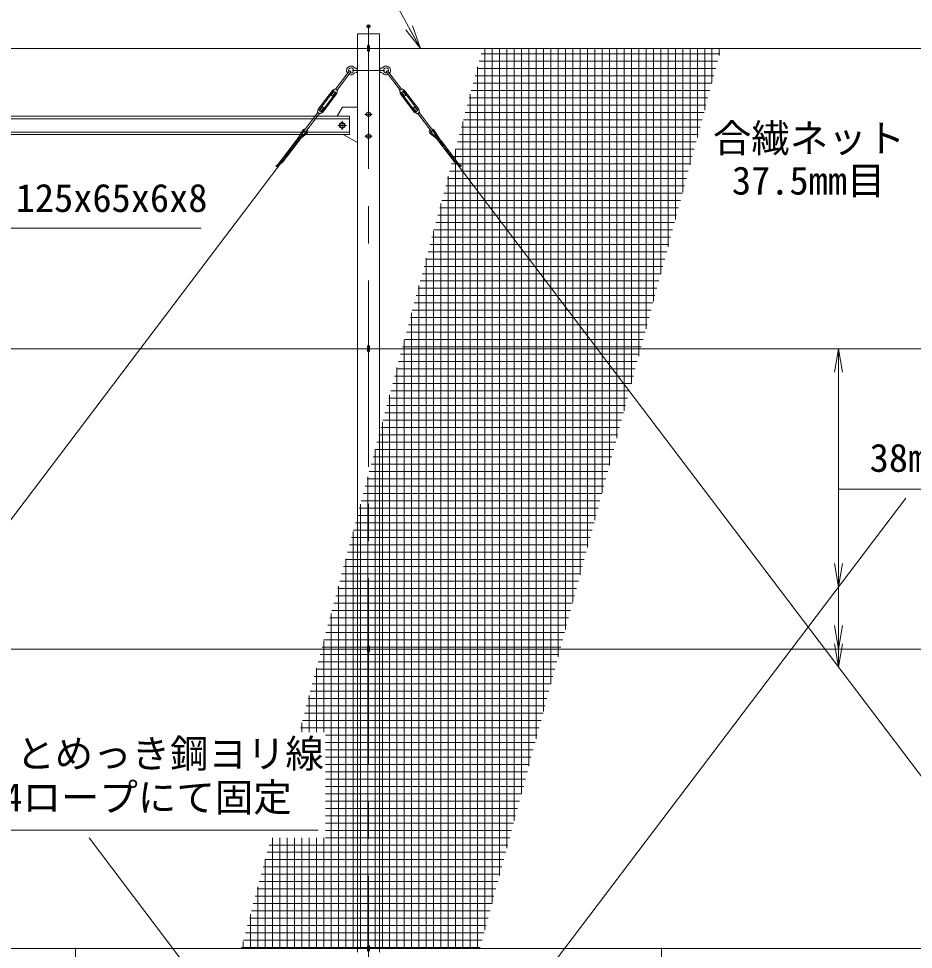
# Model space of a CAD drawing. Units: millimetres at full size; details may follow other scales. Extents: x -16800 to 16800, y -11880 to 11880.
# Drawn here: x -10058 to -3951, y 108 to 6461 of the extents above; entities that cross this region are included whole.
import ezdxf
from ezdxf.enums import TextEntityAlignment as Align

# ---------------------------------------------------------------- set-up
doc = ezdxf.new("R2010")
doc.units = ezdxf.units.MM
doc.header["$LTSCALE"] = 40
doc.header["$PDMODE"] = 32
doc.header["$PDSIZE"] = 20
doc.linetypes.add('USER1', pattern=[50.8, 31.75, -6.35, 6.35, -6.35])
for name, color, linetype, lineweight in [('0-0_D-STR1', 1, 'Continuous', 18), ('0-1_D-BMK', 2, 'USER1', 13), ('0-2_D-STR3', 3, 'Continuous', 13), ('0-7_0', 7, 'Continuous', 18), ('0-9_D-STR-TXT', 7, 'Continuous', 13), ('0-A_D-STR2', 7, 'Continuous', 13)]:
    doc.layers.add(name, color=color, linetype=linetype, lineweight=lineweight)
doc.layers.add('0-8_Defpoints', color=253, linetype='Continuous')
doc.styles.add('ＭＳ ゴシック', font='')
doc.styles.get('ＭＳ ゴシック').set_extended_font_data('MS Gothic')

# ---------------------------------------------------------------- blocks, each defined once
blk = doc.blocks.new('_Open')
at = {"layer": '0-7_0'}
blk.add_line((-40, 6.67), (0, 0), dxfattribs=at)
blk.add_lwpolyline([(-40, -6.67), (0, 0), (-40, 0)], dxfattribs=at)

msp = doc.modelspace()

# ---------------------------------------------------------------- linework, layer by layer
at = {"layer": '0-0_D-STR1'}
for p, q in [((-7595.08, 87.52), (-7595.08, 6357.52)), ((-7800.08, 5795.02), (-13540.08, 5795.02)), ((-7800.08, 5795.02), (-7800.08, 5670.02)), ((-7800.08, 5778.02), (-13540.08, 5778.02)), ((-13540.08, 5687.02), (-7800.08, 5687.02))]:
    msp.add_line(p, q, dxfattribs=at)
for points in [[(-7595.08, 6357.52), (-7745.08, 6357.52), (-7745.08, 87.52)], [(-13540.08, 5795.02), (-13540.08, 5670.02), (-7800.08, 5670.02)]]:
    msp.add_lwpolyline(points, dxfattribs=at)
at = {"layer": '0-1_D-BMK'}
for p, q in [((-7670.08, -2693.48), (-7670.08, 6408.52)), ((-7780.08, 6107.52), (-7560.08, 6107.52)), ((-7695.08, 5807.52), (-7645.08, 5807.52)), ((-7820.08, 5732.52), (-7880.08, 5732.52)), ((-7850.08, 5762.52), (-7850.08, 5702.52)), ((-7695.08, 5657.52), (-7645.08, 5657.52)), ((-9670.08, 117.52), (-9670.08, -7.89)), ((-5670.08, 117.52), (-5670.08, -1982.48))]:
    msp.add_line(p, q, dxfattribs=at)
at = {"layer": '0-2_D-STR3'}
for p, q in [((-12888.4, 6257.52), (-870.08, 6257.52)), ((-7676.08, 6274.52), (-7676.08, 6240.52)), ((-7664.08, 6274.52), (-7664.08, 6240.52)), ((-7801.59, 6101.98), (-7894.57, 5979.22)), ((-7774.3, 6115.52), (-7774.3, 6099.52)), ((-7747.86, 6122.52), (-7755.41, 6122.03)), ((-7747.86, 6122.52), (-7747.86, 6092.52)), ((-7747.86, 6115.52), (-7745.08, 6115.52)), ((-7747.86, 6099.52), (-7745.08, 6099.52)), ((-7595.08, 6115.52), (-7592.3, 6115.52)), ((-7595.08, 6099.52), (-7592.3, 6099.52)), ((-7592.3, 6122.52), (-7592.3, 6092.52)), ((-7592.3, 6122.52), (-7584.75, 6122.03)), ((-7565.86, 6115.52), (-7565.86, 6099.52)), ((-7538.57, 6101.98), (-7445.55, 5979.25)), ((-7792.03, 6094.73), (-7885, 5971.97)), ((-7747.86, 6092.52), (-7755.41, 6093.01)), ((-7592.3, 6092.52), (-7584.75, 6093.01)), ((-7548.14, 6094.73), (-7455.11, 5972)), ((-7897.76, 5981.63), (-7903.8, 5976.42)), ((-7881.81, 5969.56), (-7897.76, 5981.63)), ((-7458.3, 5969.59), (-7442.36, 5981.67)), ((-7442.36, 5981.67), (-7436.32, 5976.46)), ((-7915.61, 5971.32), (-8013.42, 5842.18)), ((-7908.83, 5966.18), (-8006.64, 5837.04)), ((-7893.68, 5954.71), (-7991.5, 5825.57)), ((-7886.91, 5949.58), (-7984.72, 5820.44)), ((-7904.83, 5965.66), (-7924.76, 5939.36)), ((-7894.07, 5957.51), (-7906.03, 5966.57)), ((-7881.81, 5969.56), (-7885.19, 5962.33)), ((-7458.3, 5969.59), (-7454.92, 5962.36)), ((-7453.2, 5949.61), (-7355.34, 5820.51)), ((-7446.43, 5954.75), (-7348.57, 5825.64)), ((-7446.04, 5957.55), (-7434.09, 5966.61)), ((-7435.28, 5965.71), (-7415.35, 5939.41)), ((-7431.28, 5966.23), (-7333.43, 5837.12)), ((-7424.51, 5971.36), (-7326.65, 5842.25)), ((-7985.13, 5859.64), (-8005.06, 5833.34)), ((-7975.57, 5852.4), (-7995.49, 5826.09)), ((-7975.57, 5852.4), (-7985.13, 5859.64)), ((-7847.58, 5857.52), (-7883.3, 5795.02)), ((-7847.58, 5857.52), (-7745.08, 5857.52)), ((-7364.51, 5852.46), (-7354.94, 5859.71)), ((-7364.51, 5852.46), (-7344.57, 5826.16)), ((-7354.94, 5859.71), (-7335.01, 5833.41)), ((-8015.32, 5819.78), (-8108.3, 5697.02)), ((-8005.76, 5812.54), (-8098.74, 5689.78)), ((-7994.3, 5825.19), (-8006.25, 5834.24)), ((-8002.57, 5810.12), (-7996.53, 5815.33)), ((-7345.77, 5825.26), (-7333.81, 5834.32)), ((-7337.49, 5810.2), (-7343.54, 5815.41)), ((-7334.3, 5812.62), (-7241.28, 5689.89)), ((-7324.74, 5819.86), (-7231.72, 5697.13)), ((-8089.28, 5678.22), (-8183.58, 5602.04)), ((-8094.85, 5684), (-8163.51, 5628.53)), ((-8116.43, 5701.82), (-8158.28, 5632.76)), ((-8109.91, 5697.15), (-8139.95, 5647.56)), ((-7843.38, 5670.02), (-7745.08, 5614.57)), ((-7250.73, 5678.32), (-7156.41, 5602.18)), ((-7245.16, 5684.11), (-7176.49, 5628.67)), ((-7230.11, 5697.26), (-7200.05, 5647.69)), ((-7223.59, 5701.94), (-7181.72, 5632.89)), ((-8286.77, 5467.25), (-8168.57, 5623.31)), ((-8253.61, 5484.6), (-8134.84, 5641.41)), ((-8157.76, 5612.61), (-8203.65, 5575.54)), ((-7086.34, 5484.76), (-7205.16, 5641.53)), ((-7182.23, 5612.74), (-7136.33, 5575.69)), ((-7053.17, 5467.42), (-7171.42, 5623.44)), ((-8217.97, 5533.12), (-8263.85, 5496.05)), ((-8197.9, 5559.62), (-8243.78, 5522.54)), ((-8177.83, 5586.11), (-8223.72, 5549.04)), ((-7162.15, 5586.25), (-7116.25, 5549.2)), ((-7142.07, 5559.76), (-7096.17, 5522.7)), ((-7122, 5533.27), (-7076.1, 5496.21)), ((-13378.37, -1271.04), (-8276.01, 5465.66)), ((-8238.04, 5506.62), (-8303.61, 5453.65)), ((-8258.11, 5480.12), (-8293.91, 5451.19)), ((-7101.92, 5506.78), (-7036.33, 5453.83)), ((-7081.84, 5480.29), (-7046.02, 5451.37)), ((-7063.93, 5465.83), (-2904.68, -21.65)), ((-12888.4, 4207.52), (-870.08, 4207.52)), ((-7676.08, 4224.52), (-7676.08, 4190.52)), ((-7664.08, 4224.52), (-7664.08, 4190.52)), ((-7382.51, -1271.1), (-4003.4, 3187.11)), ((-7676.08, 2174.52), (-7676.08, 2140.52)), ((-7664.08, 2174.52), (-7664.08, 2140.52)), ((-12888.4, 2157.52), (-870.08, 2157.52)), ((-9577.86, 868.24), (-7957.58, -1271.04)), ((-7676.08, 129.52), (-7676.08, 95.52)), ((-7664.08, 129.52), (-7664.08, 95.52)), ((-12888.4, 112.52), (-870.08, 112.52))]:
    msp.add_line(p, q, dxfattribs=at)
for points in [[(-7895.27, 5958.42), (-7915.19, 5932.11), (-7924.76, 5939.36)], [(-7444.84, 5958.46), (-7424.91, 5932.16), (-7415.35, 5939.41)], [(-8002.57, 5810.12), (-8018.51, 5822.2), (-8015.13, 5829.43)], [(-7337.49, 5810.2), (-7321.55, 5822.28), (-7324.93, 5829.51)]]:
    msp.add_lwpolyline(points, dxfattribs=at)
for points in [[(-7685.06, 5816.17), (-7670.08, 5824.82), (-7655.1, 5816.17), (-7655.1, 5798.87), (-7670.08, 5790.22), (-7685.06, 5798.87)], [(-7832.07, 5722.12), (-7850.08, 5711.72), (-7868.1, 5722.12), (-7868.1, 5742.92), (-7850.08, 5753.32), (-7832.07, 5742.92)], [(-7685.06, 5666.17), (-7670.08, 5674.82), (-7655.1, 5666.17), (-7655.1, 5648.87), (-7670.08, 5640.22), (-7685.06, 5648.87)]]:
    msp.add_lwpolyline(points, close=True, dxfattribs=at)
for centre, radius in [((-7670.08, 5807.52), 13.11), ((-7850.08, 5732.52), 16.09), ((-7670.08, 5657.52), 13.11)]:
    msp.add_circle(centre, radius, dxfattribs=at)
for centre, radius, start, end in [((-7670.08, 6274.52), 6, 0, 180), ((-7670.08, 6240.52), 6, 180, 0), ((-7789.86, 6107.52), 30, 40.33299, 221.32286), ((-7789.86, 6107.52), 17.5, 27.20289, 212.80878), ((-7796.81, 6098.35), 6, 322.85982, 142.85982), ((-7789.86, 6107.52), 17.5, 252.91086, 332.79711), ((-7756.32, 6136), 14, 220.33299, 273.7314), ((-7583.84, 6136), 14, 266.2686, 319.66701), ((-7550.3, 6107.52), 30, 318.69734, 139.66701), ((-7550.3, 6107.52), 17.5, 327.21143, 152.79711), ((-7550.3, 6107.52), 17.5, 207.20289, 287.10934), ((-7543.35, 6098.36), 6, 37.16038, 217.16038), ((-7789.86, 6107.52), 30, 244.39678, 319.66701), ((-7756.32, 6079.04), 14, 86.2686, 139.66701), ((-7583.84, 6079.04), 14, 40.33299, 93.7314), ((-7550.3, 6107.52), 30, 220.33299, 295.62342), ((-7907.24, 5964.98), 10.5, 86.74093, 142.85982), ((-7906.41, 5979.45), 4, 266.74093, 310.76057), ((-7433.71, 5979.49), 4, 229.25964, 273.27927), ((-7432.88, 5965.02), 10.5, 37.16038, 93.27927), ((-7907.24, 5964.98), 2, 52.85982, 142.85982), ((-7895.28, 5955.92), 2, 322.85982, 52.85982), ((-7895.28, 5955.92), 10.5, 322.85982, 18.9787), ((-7881.57, 5960.64), 4, 154.95907, 198.9787), ((-7444.83, 5955.96), 10.5, 161.0415, 217.16038), ((-7458.55, 5960.67), 4, 341.0415, 25.06113), ((-7444.83, 5955.96), 2, 127.16038, 217.16038), ((-7432.88, 5965.02), 2, 37.16038, 127.16038), ((-8005.05, 5835.84), 10.5, 142.85982, 198.9787), ((-8018.76, 5831.12), 4, 334.95907, 18.9787), ((-8005.05, 5835.84), 2, 142.85982, 232.85982), ((-7993.91, 5812.3), 4, 86.74093, 130.76057), ((-7993.09, 5826.78), 2, 232.85982, 322.85982), ((-7993.09, 5826.78), 10.5, 266.74093, 322.85982), ((-7346.98, 5826.85), 10.5, 217.16038, 273.27927), ((-7346.98, 5826.85), 2, 217.16038, 307.16038), ((-7346.15, 5812.37), 4, 49.25964, 93.27927), ((-7335.02, 5835.91), 2, 307.16038, 37.16038), ((-7335.02, 5835.91), 10.5, 341.0415, 37.16038), ((-7321.31, 5831.2), 4, 161.0415, 205.06113), ((-8102.59, 5690.34), 18, 81.37038, 140.03485), ((-8102.59, 5690.34), 10, 112.08416, 137.03438), ((-8103.52, 5693.4), 6, 142.85982, 322.85982), ((-8102.59, 5690.34), 10, 320.6701, 32.93223), ((-8102.59, 5690.34), 18, 317.6841, 41.22662), ((-7237.43, 5690.45), 18, 138.79358, 222.3361), ((-7237.43, 5690.45), 10, 147.08797, 219.35011), ((-7236.5, 5693.51), 6, 217.16038, 37.16038), ((-7237.43, 5690.45), 18, 39.98535, 98.64982), ((-7237.43, 5690.45), 10, 42.98582, 67.93604), ((-8164.72, 5578.7), 30, 128.93346, 142.85982), ((-8196.68, 5609.45), 30, 308.93337, 322.85982), ((-8144.66, 5605.2), 30, 128.93346, 142.85982), ((-8176.61, 5635.95), 30, 308.93337, 322.85982), ((-7163.39, 5636.08), 30, 217.16038, 231.08683), ((-7195.33, 5605.32), 30, 37.16038, 51.08674), ((-7143.31, 5609.59), 30, 217.16038, 231.08683), ((-7175.25, 5578.83), 30, 37.16038, 51.08674), ((-8204.86, 5525.71), 30, 128.93346, 142.85982), ((-8236.82, 5556.45), 30, 308.93337, 322.85982), ((-8184.79, 5552.2), 30, 128.93346, 142.85982), ((-8216.75, 5582.95), 30, 308.93337, 322.85982), ((-7123.23, 5583.1), 30, 217.16038, 231.08683), ((-7155.18, 5552.34), 30, 37.16038, 51.08674), ((-7103.15, 5556.61), 30, 217.16038, 231.08683), ((-7135.1, 5525.85), 30, 37.16038, 51.08674), ((-8245, 5472.71), 30, 128.93346, 142.85982), ((-8276.96, 5503.46), 30, 308.93337, 322.85982), ((-8224.93, 5499.21), 30, 128.93346, 142.85982), ((-8256.89, 5529.96), 30, 308.93337, 322.85982), ((-7083.07, 5530.12), 30, 217.16038, 231.08683), ((-7115.02, 5499.36), 30, 37.16038, 51.08674), ((-7062.99, 5503.63), 30, 217.16038, 231.08683), ((-7094.94, 5472.87), 30, 37.16038, 51.08674), ((-8281.37, 5521.19), 71.11, 251.77394, 259.83809), ((-7058.59, 5521.36), 71.11, 280.18211, 288.24626), ((-7670.08, 4224.52), 6, 0, 180), ((-7670.08, 4190.52), 6, 180, 0), ((-7670.08, 2174.52), 6, 0, 180), ((-7670.08, 2140.52), 6, 180, 0), ((-7670.08, 129.52), 6, 0, 180)]:
    msp.add_arc(centre, radius, start, end, dxfattribs=at)
at = {"layer": '0-8_Defpoints'}
msp.add_point((-7670.08, 6408.52), dxfattribs=at)
at = {"layer": '0-9_D-STR-TXT'}
for p, q in [((-4462.45, 3513.2), (-4462.45, 2035.59)), ((-4462.45, 3513.2), (-4462.45, 2583.46)), ((-4462.45, 3248.01), (-4462.45, 2159.52))]:
    msp.add_line(p, q, dxfattribs=at)
for points in [[(-1704.27, 6728.16), (-7572.94, 6728.16), (-7316.67, 6259.28)], [(-8811.48, 5031.61), (-12371.52, 5031.61), (-12590.96, 5668.13)], [(-1791.75, 3248.01), (-4462.45, 3248.01), (-4462.45, 4205.52)], [(-8014.17, 921.52), (-11063.55, 921.52), (-11376.79, 114.39)]]:
    msp.add_lwpolyline(points, dxfattribs=at)
at = {"layer": '0-A_D-STR2'}
for p, q in [((-6875.84, 238.89), (-6875.84, 6257.52)), ((-6825.84, 425.5), (-6825.84, 6257.52)), ((-6775.84, 612.1), (-6775.84, 6257.52)), ((-6725.84, 798.7), (-6725.84, 6257.52)), ((-6675.84, 985.3), (-6675.84, 6257.52)), ((-6625.84, 1171.91), (-6625.84, 6257.52)), ((-6575.84, 1358.51), (-6575.84, 6257.52)), ((-6525.84, 1545.11), (-6525.84, 6257.52)), ((-6475.84, 1731.71), (-6475.84, 6257.52)), ((-6425.84, 1918.32), (-6425.84, 6257.52)), ((-6375.84, 2104.92), (-6375.84, 6257.52)), ((-6325.84, 2291.52), (-6325.84, 6257.52)), ((-6275.84, 2478.12), (-6275.84, 6257.52)), ((-6225.84, 2664.73), (-6225.84, 6257.52)), ((-6175.84, 2851.33), (-6175.84, 6257.52)), ((-6125.84, 3037.93), (-6125.84, 6257.52)), ((-6075.84, 3224.53), (-6075.84, 6257.52)), ((-6025.84, 3411.14), (-6025.84, 6257.52)), ((-5975.84, 3597.74), (-5975.84, 6257.52)), ((-5925.84, 3784.34), (-5925.84, 6257.52)), ((-5875.84, 3970.94), (-5875.84, 6257.52)), ((-5825.84, 4157.55), (-5825.84, 6257.52)), ((-5775.84, 4344.15), (-5775.84, 6257.52)), ((-5725.84, 4530.75), (-5725.84, 6257.52)), ((-5675.84, 4717.35), (-5675.84, 6257.52)), ((-5625.84, 4903.96), (-5625.84, 6257.52)), ((-5575.84, 5090.56), (-5575.84, 6257.52)), ((-5525.84, 5277.16), (-5525.84, 6257.52)), ((-5475.84, 5463.76), (-5475.84, 6257.52)), ((-5425.84, 5650.37), (-5425.84, 6257.52)), ((-5375.84, 5836.97), (-5375.84, 6257.52)), ((-5325.84, 6023.57), (-5325.84, 6257.52)), ((-5275.84, 6210.17), (-5275.84, 6257.52)), ((-6915.6, 6170), (-5286.61, 6170)), ((-6902.2, 6220), (-5273.21, 6220)), ((-6929, 6120), (-5300.01, 6120)), ((-6925.84, 112.52), (-6925.84, 6131.77)), ((-6942.4, 6070), (-5313.4, 6070)), ((-6955.79, 6020), (-5326.8, 6020)), ((-6982.59, 5920), (-5353.6, 5920)), ((-6975.84, 112.52), (-6975.84, 5945.16)), ((-6969.19, 5970), (-5340.2, 5970)), ((-6995.98, 5870), (-5366.99, 5870)), ((-7009.38, 5820), (-5380.39, 5820)), ((-7036.18, 5720), (-5407.19, 5720)), ((-7025.84, 112.52), (-7025.84, 5758.56)), ((-7022.78, 5770), (-5393.79, 5770)), ((-7049.57, 5670), (-5420.58, 5670)), ((-7062.97, 5620), (-5433.98, 5620)), ((-7076.37, 5570), (-5447.38, 5570)), ((-7075.84, 112.52), (-7075.84, 5571.96)), ((-7103.16, 5470), (-5474.17, 5470)), ((-7089.77, 5520), (-5460.78, 5520)), ((-7116.56, 5420), (-5487.57, 5420)), ((-7129.96, 5370), (-5500.97, 5370)), ((-7125.84, 112.52), (-7125.84, 5385.36)), ((-7143.36, 5320), (-5514.37, 5320)), ((-7170.15, 5220), (-5541.16, 5220)), ((-7156.75, 5270), (-5527.76, 5270)), ((-7183.55, 5170), (-5554.56, 5170)), ((-7175.84, 112.52), (-7175.84, 5198.75)), ((-7196.95, 5120), (-5567.96, 5120)), ((-7223.74, 5020), (-5594.75, 5020)), ((-7210.34, 5070), (-5581.35, 5070)), ((-7237.14, 4970), (-5608.15, 4970)), ((-7225.84, 112.52), (-7225.84, 5012.15)), ((-7250.54, 4920), (-5621.55, 4920)), ((-7263.93, 4870), (-5634.94, 4870)), ((-7290.73, 4770), (-5661.74, 4770)), ((-7277.33, 4820), (-5648.34, 4820)), ((-7275.84, 112.52), (-7275.84, 4825.55)), ((-7304.13, 4720), (-5675.14, 4720)), ((-7325.84, 112.52), (-7325.84, 4638.95)), ((-7317.52, 4670), (-5688.53, 4670)), ((-7330.92, 4620), (-5701.93, 4620)), ((-7357.72, 4520), (-5728.73, 4520)), ((-7344.32, 4570), (-5715.33, 4570)), ((-7375.84, 112.52), (-7375.84, 4452.34)), ((-7371.11, 4470), (-5742.12, 4470)), ((-7384.51, 4420), (-5755.52, 4420)), ((-7397.91, 4370), (-5768.92, 4370)), ((-7425.84, 112.52), (-7425.84, 4265.74)), ((-7424.7, 4270), (-5795.71, 4270)), ((-7411.31, 4320), (-5782.32, 4320)), ((-7438.1, 4220), (-5809.11, 4220)), ((-7451.5, 4170), (-5822.51, 4170)), ((-7478.29, 4070), (-5849.3, 4070)), ((-7475.84, 112.52), (-7475.84, 4079.14)), ((-7464.9, 4120), (-5835.91, 4120)), ((-7491.69, 4020), (-5862.7, 4020)), ((-7505.09, 3970), (-5876.1, 3970)), ((-7525.84, 112.52), (-7525.84, 3892.54)), ((-7518.49, 3920), (-5889.5, 3920)), ((-7545.28, 3820), (-5916.29, 3820)), ((-7531.88, 3870), (-5902.89, 3870)), ((-7558.68, 3770), (-5929.69, 3770)), ((-7575.84, 112.52), (-7575.84, 3705.93)), ((-7572.08, 3720), (-5943.08, 3720)), ((-7585.47, 3670), (-5956.48, 3670)), ((-7612.27, 3570), (-5983.28, 3570)), ((-7598.87, 3620), (-5969.88, 3620)), ((-7625.84, 112.52), (-7625.84, 3519.33)), ((-7625.67, 3520), (-5996.67, 3520)), ((-7639.06, 3470), (-6010.07, 3470)), ((-7665.86, 3370), (-6036.87, 3370)), ((-7652.46, 3420), (-6023.47, 3420)), ((-7679.26, 3320), (-6050.26, 3320)), ((-7675.84, 112.52), (-7675.84, 3332.73)), ((-7692.65, 3270), (-6063.66, 3270)), ((-7706.05, 3220), (-6077.06, 3220)), ((-7732.85, 3120), (-6103.85, 3120)), ((-7725.84, 112.52), (-7725.84, 3146.13)), ((-7719.45, 3170), (-6090.46, 3170)), ((-7746.24, 3070), (-6117.25, 3070)), ((-7759.64, 3020), (-6130.65, 3020)), ((-7775.84, 112.52), (-7775.84, 2959.52)), ((-7773.04, 2970), (-6144.05, 2970)), ((-7799.83, 2870), (-6170.84, 2870)), ((-7786.43, 2920), (-6157.44, 2920)), ((-7813.23, 2820), (-6184.24, 2820)), ((-7826.63, 2770), (-6197.64, 2770)), ((-7825.84, 112.52), (-7825.84, 2772.92)), ((-7853.42, 2670), (-6224.43, 2670)), ((-7840.02, 2720), (-6211.03, 2720)), ((-7866.82, 2620), (-6237.83, 2620)), ((-7880.22, 2570), (-6251.23, 2570)), ((-7875.84, 112.52), (-7875.84, 2586.32)), ((-7893.61, 2520), (-6264.62, 2520)), ((-7920.41, 2420), (-6291.42, 2420)), ((-7907.01, 2470), (-6278.02, 2470)), ((-7933.81, 2370), (-6304.82, 2370)), ((-7925.84, 112.52), (-7925.84, 2399.72)), ((-7947.2, 2320), (-6318.21, 2320)), ((-7960.6, 2270), (-6331.61, 2270)), ((-7987.4, 2170), (-6358.41, 2170)), ((-7975.84, 1589.76), (-7975.84, 2213.11)), ((-7974, 2220), (-6345.01, 2220)), ((-8000.79, 2120), (-6371.8, 2120)), ((-8014.19, 2070), (-6385.2, 2070)), ((-8040.99, 1970), (-6412, 1970)), ((-8027.59, 2020), (-6398.6, 2020)), ((-8025.84, 1589.76), (-8025.84, 2026.51)), ((-8054.38, 1920), (-6425.39, 1920)), ((-8067.78, 1870), (-6438.79, 1870)), ((-8081.18, 1820), (-6452.19, 1820)), ((-8075.84, 1589.76), (-8075.84, 1839.91)), ((-8107.97, 1720), (-6478.98, 1720)), ((-8094.58, 1770), (-6465.59, 1770)), ((-8125.84, 1589.76), (-8125.84, 1653.31)), ((-8121.37, 1670), (-6492.38, 1670)), ((-8134.77, 1620), (-6505.78, 1620)), ((-7963.57, 1570), (-6519.18, 1570)), ((-7963.57, 1520), (-6532.57, 1520)), ((-7963.57, 1470), (-6545.97, 1470)), ((-7963.57, 1420), (-6559.37, 1420)), ((-7963.57, 1370), (-6572.77, 1370)), ((-7963.57, 1320), (-6586.16, 1320)), ((-7963.57, 1270), (-6599.56, 1270)), ((-7963.57, 1220), (-6612.96, 1220)), ((-7963.57, 1170), (-6626.36, 1170)), ((-7963.57, 1120), (-6639.75, 1120)), ((-7963.57, 1070), (-6653.15, 1070)), ((-7963.57, 1020), (-6666.55, 1020)), ((-7963.57, 970), (-6679.95, 970)), ((-7963.57, 920), (-6693.34, 920)), ((-8325.84, 112.52), (-8325.84, 868.24)), ((-8275.84, 112.52), (-8275.84, 868.24)), ((-8225.84, 112.52), (-8225.84, 868.24)), ((-8175.84, 112.52), (-8175.84, 868.24)), ((-8125.84, 112.52), (-8125.84, 868.24)), ((-8075.84, 112.52), (-8075.84, 868.24)), ((-8025.84, 112.52), (-8025.84, 868.24)), ((-7975.84, 112.52), (-7975.84, 868.24)), ((-7963.57, 870), (-6706.74, 870)), ((-8362.53, 770), (-6733.54, 770)), ((-8349.13, 820), (-6720.14, 820)), ((-8375.92, 720), (-6746.93, 720)), ((-8375.84, 112.52), (-8375.84, 720.29)), ((-8389.32, 670), (-6760.33, 670)), ((-8402.72, 620), (-6773.73, 620)), ((-8429.51, 520), (-6800.52, 520)), ((-8425.84, 112.52), (-8425.84, 533.69)), ((-8416.12, 570), (-6787.12, 570)), ((-8442.91, 470), (-6813.92, 470)), ((-8456.31, 420), (-6827.32, 420)), ((-8483.1, 320), (-6854.11, 320)), ((-8475.84, 112.52), (-8475.84, 347.09)), ((-8469.71, 370), (-6840.71, 370)), ((-8496.5, 270), (-6867.51, 270)), ((-8509.9, 220), (-6880.91, 220)), ((-8525.84, 112.52), (-8525.84, 160.49)), ((-8523.3, 170), (-6894.3, 170)), ((-8536.69, 120), (-6907.7, 120))]:
    msp.add_line(p, q, dxfattribs=at)

# ---------------------------------------------------------------- block references
at = {"layer": '0-9_D-STR-TXT', "xscale": 4, "yscale": 4}
for p, rotation in [((-7315.72, 6257.52), 298.65841), ((-4462.45, 4207.52), 90), ((-4462.45, 2581.46), 270), ((-4462.45, 2157.52), 270), ((-4462.45, 2033.59), 270)]:
    msp.add_blockref('_Open', p, dxfattribs=dict(at, rotation=rotation))

# ---------------------------------------------------------------- texts
at = {"layer": '0-9_D-STR-TXT', "style": 'ＭＳ ゴシック'}
for s, p in [('合繊ネット', (-5319.83, 5490.81)), ('37.5mm目', (-5189.88, 5201.95)), ('エンドサポート  125x65x6x8', (-12176.97, 5083.48)), ('38mm めっき鋼ヨリ線', (-4249.62, 3309.52)), ('ネットとめっき鋼ヨリ線', (-10861.88, 1289.92)), ('とをφ4ロープにて固定', (-10886.25, 991.66))]:
    msp.add_text(s, height=192.4, dxfattribs=at).set_placement(p, align=Align.BOTTOM_LEFT)

doc.saveas('drawing.dxf')
